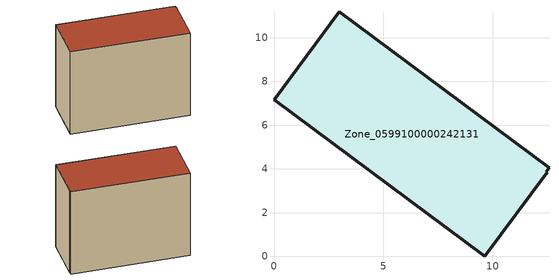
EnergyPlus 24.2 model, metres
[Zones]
Zone_0599100000242131
 floor ground (C_G): 0,7.17 2.99,11.19 12.57,4.06 12.44,3.88 12.49,3.84 9.64,0 z0
 wall outside (C_F): 2.99,11.19 0,7.17 9.64,0 12.49,3.84 12.44,3.88 12.57,4.06 2.99,11.19 z0:9.42
 roof outside (C_R): 12.49,3.84 12.44,3.88 12.57,4.06 2.99,11.19 0,7.17 9.64,0 z9.42
[BUILDING]
Pand.0599100000242131: North Axis=0; Terrain=City; Loads Convergence Tolerance Value=0.04; Temperature Convergence Tolerance Value=0.4; Solar Distribution=FullExterior; Maximum Number of Warmup Days=25; Minimum Number of Warmup Days=1
[Site:Location]
Rotterdam.The.Hague.AP_ZH_NLD Design_Conditions: Latitude=51.96; Longitude=4.45; Time Zone=1; Elevation=-4.5
[SITE:GROUNDTEMPERATURE:BUILDINGSURFACE]
18, 18, 18, 18, 18, 18, 18, 18, 18, 18, 18, 18
[MATERIAL] Thermal Absorptance=0.9; Solar Absorptance=0.7; Visible Absorptance=0.7
Name | Roughness | Thickness | Conductivity | Density | Specific Heat
G.TI.1946 | MediumSmooth | 0.15 | 1 | 540 | 1210
F.TI.1946 | Rough | 0.3 | 0.857143 | 1920 | 840
R.TI.1946 | MediumRough | 0.2 | 0.1 | 1500 | 1000
[CONSTRUCTION]
C_G: G.TI.1946
C_F: F.TI.1946
C_R: R.TI.1946
[ZONE]
Zone_0599100000242131: Type=1; Multiplier=1; Ceiling Height=Autocalculate; Volume=Autocalculate; Floor Area=autocalculate; Part of Total Floor Area=Yes
[ZONEINFILTRATION:DESIGNFLOWRATE]
Infil_Zone_0599100000242131: Zone or ZoneList or Space or SpaceList=Zone_0599100000242131; Schedule=AlwaysOn; Design Flow Rate Calculation Method=Flow/Area; Flow Rate per Floor Area=0.003; Constant Term Coefficient=1; Temperature Term Coefficient=0; Velocity Term Coefficient=0; Velocity Squared Term Coefficient=0
[HVACTEMPLATE:ZONE:IDEALLOADSAIRSYSTEM]
Zone_0599100000242131: Maximum Heating Supply Air Temperature=50; Minimum Cooling Supply Air Temperature=13; Maximum Heating Supply Air Humidity Ratio=0.0156; Minimum Cooling Supply Air Humidity Ratio=0.0077; Heating Limit=NoLimit; Cooling Limit=NoLimit; Dehumidification Control Type=ConstantSensibleHeatRatio; Cooling Sensible Heat Ratio=0.7; Dehumidification Setpoint=60; Humidification Control Type=None; Humidification Setpoint=30; Outdoor Air Method=None; Outdoor Air Flow Rate per Person=0.00944; Outdoor Air Flow Rate per Zone Floor Area=0; Outdoor Air Flow Rate per Zone=0; Demand Controlled Ventilation Type=None; Outdoor Air Economizer Type=NoEconomizer; Heat Recovery Type=None; Sensible Heat Recovery Effectiveness=0.7; Latent Heat Recovery Effectiveness=0.65
[ZONECONTROL:THERMOSTAT]
ThermostatControl_Zone_0599100000242131: Zone or ZoneList=Zone_0599100000242131; Control Type Schedule=DualSetpointControlType; Control 1=Thermostat_Zone_0599100000242131; Temperature Difference Between Cutout And Setpoint=0
[THERMOSTATSETPOINT:DUALSETPOINT]
Thermostat_Zone_0599100000242131: Heating Setpoint Temperature Schedule=HeatingSetpoint_Zone_0599100000242131; Cooling Setpoint Temperature Schedule=CoolingSetpoint_Zone_0599100000242131
[SCHEDULE:COMPACT]
HeatingSetpoint_Zone_0599100000242131: Through: 12/31, For: AllDays, Until: 24:00, 21
CoolingSetpoint_Zone_0599100000242131: Through: 12/31, For: AllDays, Until: 24:00, 24
DualSetpointControlType: Through: 12/31, For: AllDays, Until: 24:00, 4
AlwaysOn: Through: 12/31, For: AllDays, Until: 24:00, 1
